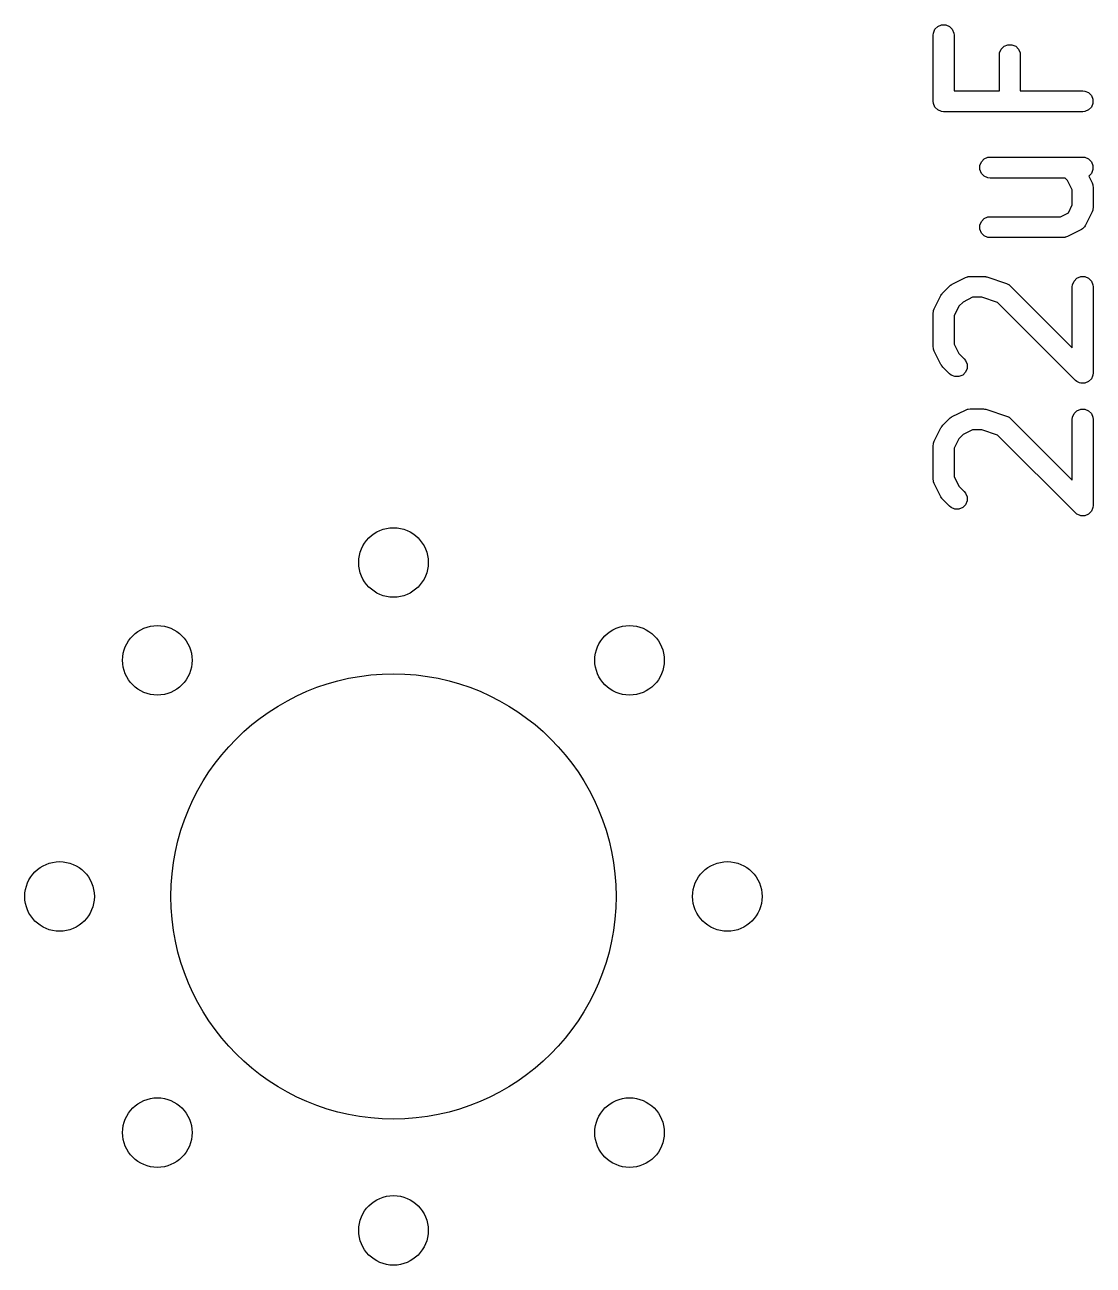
# Model space of a CAD drawing. Extents: x 19.8 to 98.9, y -129.1 to -67.1.
# Drawn here: x 21.35 to 29.03, y -127.15 to -118.24 of the extents above; entities that cross this region are included whole.
import ezdxf

# ---------------------------------------------------------------- set-up
doc = ezdxf.new("R2010")
doc.units = 0
doc.layers.add('BLACK', color=7, linetype='CONTINUOUS')

msp = doc.modelspace()

# ---------------------------------------------------------------- linework, layer by layer
at = {"layer": 'BLACK', "linetype": 'CONTINUOUS'}
for p, q in [((27.88126, -118.294891), (27.892459, -118.267855)), ((27.892459, -118.267855), (27.913151, -118.247163)), ((27.913151, -118.247163), (27.940187, -118.235964)), ((27.940187, -118.235964), (27.969451, -118.235964)), ((27.969451, -118.235964), (27.996487, -118.247163)), ((27.996487, -118.247163), (28.017179, -118.267855)), ((28.017179, -118.267855), (28.028378, -118.294891)), ((27.879819, -118.309523), (27.88126, -118.294891)), ((27.879819, -118.785713), (27.879819, -118.309523)), ((28.028378, -118.294891), (28.029819, -118.309523)), ((28.029819, -118.309523), (28.029819, -118.710713)), ((28.356009, -118.45238), (28.35745, -118.437748)), ((28.356009, -118.710713), (28.356009, -118.45238)), ((28.35745, -118.437748), (28.368649, -118.410712)), ((28.368649, -118.410712), (28.389341, -118.39002)), ((28.389341, -118.39002), (28.416377, -118.378821)), ((28.416377, -118.378821), (28.445641, -118.378821)), ((28.445641, -118.378821), (28.472677, -118.39002)), ((28.472677, -118.39002), (28.493369, -118.410712)), ((28.493369, -118.410712), (28.504568, -118.437748)), ((28.504568, -118.437748), (28.506009, -118.45238)), ((28.506009, -118.45238), (28.506009, -118.710713)), ((28.029819, -118.710713), (28.356009, -118.710713)), ((28.506009, -118.710713), (28.954819, -118.710713)), ((28.954819, -118.710713), (28.969451, -118.712154)), ((28.969451, -118.712154), (28.996487, -118.723353)), ((28.996487, -118.723353), (29.017179, -118.744045)), ((27.88126, -118.800345), (27.879819, -118.785713)), ((27.892459, -118.827381), (27.88126, -118.800345)), ((29.017179, -118.744045), (29.028378, -118.771081)), ((29.028378, -118.800345), (29.017179, -118.827381)), ((29.028378, -118.771081), (29.028378, -118.800345)), ((27.913151, -118.848073), (27.892459, -118.827381)), ((27.940187, -118.859272), (27.913151, -118.848073)), ((27.954819, -118.860713), (27.940187, -118.859272)), ((28.954819, -118.860713), (27.954819, -118.860713)), ((28.969451, -118.859272), (28.954819, -118.860713)), ((28.996487, -118.848073), (28.969451, -118.859272)), ((29.017179, -118.827381), (28.996487, -118.848073)), ((28.214593, -119.247272), (28.225792, -119.220236)), ((28.214593, -119.276536), (28.214593, -119.247272)), ((28.225792, -119.220236), (28.246484, -119.199544)), ((28.246484, -119.199544), (28.27352, -119.188345)), ((28.27352, -119.188345), (28.288152, -119.186904)), ((28.288152, -119.186904), (28.954819, -119.186904)), ((28.954819, -119.186904), (28.969451, -119.188345)), ((28.969451, -119.188345), (28.996487, -119.199544)), ((28.996487, -119.199544), (29.017179, -119.220236)), ((29.017179, -119.220236), (29.028378, -119.247272)), ((29.028378, -119.247272), (29.028378, -119.276536)), ((28.225792, -119.303572), (28.214593, -119.276536)), ((28.246484, -119.324264), (28.225792, -119.303572)), ((28.27352, -119.335463), (28.246484, -119.324264)), ((28.288152, -119.336904), (28.27352, -119.335463)), ((28.828514, -119.336904), (28.288152, -119.336904)), ((28.845561, -119.35395), (28.828514, -119.336904)), ((28.879819, -119.422466), (28.845561, -119.35395)), ((29.017179, -119.303572), (28.997777, -119.322973)), ((28.997777, -119.322973), (29.021901, -119.37122)), ((29.028378, -119.276536), (29.017179, -119.303572)), ((28.879819, -119.529913), (28.879819, -119.422466)), ((29.021901, -119.37122), (29.027156, -119.384951)), ((29.027156, -119.384951), (29.027347, -119.38764)), ((29.027347, -119.38764), (29.028378, -119.390129)), ((29.028378, -119.390129), (29.029819, -119.404761)), ((29.029819, -119.404761), (29.029819, -119.547618)), ((28.851298, -119.586954), (28.879819, -119.529913)), ((28.246484, -119.628115), (28.27352, -119.616916)), ((28.27352, -119.616916), (28.288152, -119.615475)), ((28.288152, -119.615475), (28.794256, -119.615475)), ((28.794256, -119.615475), (28.851298, -119.586954)), ((29.021901, -119.581159), (28.974282, -119.676397)), ((29.027156, -119.567428), (29.021901, -119.581159)), ((29.027347, -119.564738), (29.027156, -119.567428)), ((29.028378, -119.56225), (29.027347, -119.564738)), ((29.029819, -119.547618), (29.028378, -119.56225)), ((28.214593, -119.675843), (28.225792, -119.648807)), ((28.214593, -119.705107), (28.214593, -119.675843)), ((28.225792, -119.732143), (28.214593, -119.705107)), ((28.225792, -119.648807), (28.246484, -119.628115)), ((28.940741, -119.709938), (28.845502, -119.757557)), ((28.943187, -119.708397), (28.940741, -119.709938)), ((28.944342, -119.708013), (28.943187, -119.708397)), ((28.945779, -119.706766), (28.944342, -119.708013)), ((28.953183, -119.702106), (28.945779, -119.706766)), ((28.959342, -119.695003), (28.953183, -119.702106)), ((28.96645, -119.68884), (28.959342, -119.695003)), ((28.971111, -119.681434), (28.96645, -119.68884)), ((28.972357, -119.679998), (28.971111, -119.681434)), ((28.972741, -119.678844), (28.972357, -119.679998)), ((28.974282, -119.676397), (28.972741, -119.678844)), ((28.246484, -119.752835), (28.225792, -119.732143)), ((28.27352, -119.764034), (28.246484, -119.752835)), ((28.288152, -119.765475), (28.27352, -119.764034)), ((28.811961, -119.765475), (28.288152, -119.765475)), ((28.826593, -119.764034), (28.811961, -119.765475)), ((28.829082, -119.763002), (28.826593, -119.764034)), ((28.83177, -119.762812), (28.829082, -119.763002)), ((28.845502, -119.757557), (28.83177, -119.762812)), ((28.016516, -120.099584), (28.111754, -120.051965)), ((28.111754, -120.051965), (28.125485, -120.04671)), ((28.125485, -120.04671), (28.128174, -120.046518)), ((28.128174, -120.046518), (28.130663, -120.045488)), ((28.130663, -120.045488), (28.145295, -120.044047)), ((28.145295, -120.044047), (28.240533, -120.044047)), ((28.240533, -120.044047), (28.247938, -120.044776)), ((28.247938, -120.044776), (28.249913, -120.044636)), ((28.249913, -120.044636), (28.25251, -120.045226)), ((28.25251, -120.045226), (28.255165, -120.045488)), ((28.255165, -120.045488), (28.256996, -120.046246)), ((28.256996, -120.046246), (28.26425, -120.047896)), ((28.26425, -120.047896), (28.407107, -120.095515)), ((28.892459, -120.077379), (28.913151, -120.056687)), ((28.913151, -120.056687), (28.940187, -120.045488)), ((28.940187, -120.045488), (28.969451, -120.045488)), ((28.969451, -120.045488), (28.996487, -120.056687)), ((28.996487, -120.056687), (29.017179, -120.077379)), ((27.949405, -120.161252), (27.997024, -120.113633)), ((27.997024, -120.113633), (28.002773, -120.108914)), ((28.002773, -120.108914), (28.004073, -120.107416)), ((28.004073, -120.107416), (28.006332, -120.105994)), ((28.006332, -120.105994), (28.008389, -120.104306)), ((28.008389, -120.104306), (28.010216, -120.103548)), ((28.010216, -120.103548), (28.016516, -120.099584)), ((28.407107, -120.095515), (28.420532, -120.101509)), ((28.420532, -120.101509), (28.422567, -120.103274)), ((28.422567, -120.103274), (28.425058, -120.104306)), ((28.425058, -120.104306), (28.436423, -120.113633)), ((28.436423, -120.113633), (28.879819, -120.557028)), ((28.879819, -120.119047), (28.88126, -120.104415)), ((28.879819, -120.557028), (28.879819, -120.119047)), ((28.88126, -120.104415), (28.892459, -120.077379)), ((29.017179, -120.077379), (29.028378, -120.104415)), ((29.028378, -120.104415), (29.029819, -120.119047)), ((29.029819, -120.119047), (29.029819, -120.738094)), ((27.887737, -120.275982), (27.935356, -120.180744)), ((27.935356, -120.180744), (27.93932, -120.174444)), ((27.93932, -120.174444), (27.940078, -120.172617)), ((27.940078, -120.172617), (27.941766, -120.17056)), ((27.941766, -120.17056), (27.943188, -120.168301)), ((27.943188, -120.168301), (27.944686, -120.167001)), ((27.944686, -120.167001), (27.949405, -120.161252)), ((28.094484, -120.228305), (28.064077, -120.258712)), ((28.163, -120.194047), (28.094484, -120.228305)), ((28.228363, -120.194047), (28.163, -120.194047)), ((28.342876, -120.232218), (28.228363, -120.194047)), ((28.901786, -120.791127), (28.342876, -120.232218)), ((27.879819, -120.309523), (27.88126, -120.294891)), ((27.879819, -120.547618), (27.879819, -120.309523)), ((27.88126, -120.294891), (27.882291, -120.292401)), ((27.882291, -120.292401), (27.882482, -120.289714)), ((27.882482, -120.289714), (27.887737, -120.275982)), ((28.064077, -120.258712), (28.029819, -120.327228)), ((28.029819, -120.327228), (28.029819, -120.529913)), ((27.88126, -120.56225), (27.879819, -120.547618)), ((27.882291, -120.564739), (27.88126, -120.56225)), ((27.882482, -120.567427), (27.882291, -120.564739)), ((27.887737, -120.581159), (27.882482, -120.567427)), ((27.935356, -120.676397), (27.887737, -120.581159)), ((28.029819, -120.529913), (28.064077, -120.598429)), ((28.064077, -120.598429), (28.10309, -120.637442)), ((27.93932, -120.682696), (27.935356, -120.676397)), ((27.940078, -120.684524), (27.93932, -120.682696)), ((27.941766, -120.68658), (27.940078, -120.684524)), ((27.943188, -120.68884), (27.941766, -120.68658)), ((27.944686, -120.690139), (27.943188, -120.68884)), ((27.949405, -120.695889), (27.944686, -120.690139)), ((27.997024, -120.743508), (27.949405, -120.695889)), ((28.10309, -120.637442), (28.112417, -120.648807)), ((28.112417, -120.648807), (28.123616, -120.675843)), ((28.123616, -120.675843), (28.123616, -120.705106)), ((28.008389, -120.752835), (27.997024, -120.743508)), ((28.035425, -120.764034), (28.008389, -120.752835)), ((28.064688, -120.764034), (28.035425, -120.764034)), ((28.091724, -120.752835), (28.064688, -120.764034)), ((28.112417, -120.732142), (28.091724, -120.752835)), ((28.123616, -120.705106), (28.112417, -120.732142)), ((29.01718, -120.779762), (28.996487, -120.800454)), ((29.025098, -120.760644), (29.01718, -120.779762)), ((29.028378, -120.752726), (29.025098, -120.760644)), ((29.029819, -120.738094), (29.028378, -120.752726)), ((28.913151, -120.800455), (28.901786, -120.791127)), ((28.932268, -120.808373), (28.913151, -120.800455)), ((28.940187, -120.811653), (28.932268, -120.808373)), ((28.940188, -120.811653), (28.940187, -120.811653)), ((28.969451, -120.811653), (28.940188, -120.811653)), ((28.996487, -120.800454), (28.969451, -120.811653)), ((28.010216, -121.055929), (28.016516, -121.051965)), ((28.016516, -121.051965), (28.111754, -121.004346)), ((28.111754, -121.004346), (28.125485, -120.999091)), ((28.125485, -120.999091), (28.128174, -120.998899)), ((28.128174, -120.998899), (28.130663, -120.997869)), ((28.130663, -120.997869), (28.145295, -120.996428)), ((28.145295, -120.996428), (28.240533, -120.996428)), ((28.240533, -120.996428), (28.247938, -120.997157)), ((28.247938, -120.997157), (28.249913, -120.997017)), ((28.249913, -120.997017), (28.25251, -120.997607)), ((28.25251, -120.997607), (28.255165, -120.997869)), ((28.255165, -120.997869), (28.256996, -120.998627)), ((28.256996, -120.998627), (28.26425, -121.000277)), ((28.26425, -121.000277), (28.407107, -121.047896)), ((28.407107, -121.047896), (28.420532, -121.05389)), ((28.88126, -121.056796), (28.892459, -121.02976)), ((28.892459, -121.02976), (28.913151, -121.009068)), ((28.913151, -121.009068), (28.940187, -120.997869)), ((28.940187, -120.997869), (28.969451, -120.997869)), ((28.969451, -120.997869), (28.996487, -121.009068)), ((28.996487, -121.009068), (29.017179, -121.02976)), ((29.017179, -121.02976), (29.028378, -121.056796)), ((27.887737, -121.228363), (27.935356, -121.133125)), ((27.935356, -121.133125), (27.93932, -121.126825)), ((27.93932, -121.126825), (27.940078, -121.124998)), ((27.940078, -121.124998), (27.941766, -121.122941)), ((27.941766, -121.122941), (27.943188, -121.120682)), ((27.943188, -121.120682), (27.944686, -121.119382)), ((27.944686, -121.119382), (27.949405, -121.113633)), ((27.949405, -121.113633), (27.997024, -121.066014)), ((27.997024, -121.066014), (28.002773, -121.061295)), ((28.002773, -121.061295), (28.004073, -121.059797)), ((28.004073, -121.059797), (28.006332, -121.058375)), ((28.006332, -121.058375), (28.008389, -121.056687)), ((28.008389, -121.056687), (28.010216, -121.055929)), ((28.420532, -121.05389), (28.422567, -121.055655)), ((28.422567, -121.055655), (28.425058, -121.056687)), ((28.425058, -121.056687), (28.436423, -121.066014)), ((28.436423, -121.066014), (28.879819, -121.509409)), ((28.879819, -121.071428), (28.88126, -121.056796)), ((28.879819, -121.509409), (28.879819, -121.071428)), ((29.028378, -121.056796), (29.029819, -121.071428)), ((29.029819, -121.071428), (29.029819, -121.690475)), ((27.882482, -121.242095), (27.887737, -121.228363)), ((28.064077, -121.211093), (28.029819, -121.279609)), ((28.094484, -121.180686), (28.064077, -121.211093)), ((28.163, -121.146428), (28.094484, -121.180686)), ((28.228363, -121.146428), (28.163, -121.146428)), ((28.342876, -121.184599), (28.228363, -121.146428)), ((28.901786, -121.743508), (28.342876, -121.184599)), ((27.879819, -121.261904), (27.88126, -121.247272)), ((27.879819, -121.499999), (27.879819, -121.261904)), ((27.88126, -121.247272), (27.882291, -121.244782)), ((27.882291, -121.244782), (27.882482, -121.242095)), ((28.029819, -121.279609), (28.029819, -121.482294)), ((28.029819, -121.482294), (28.064077, -121.55081)), ((27.88126, -121.514631), (27.879819, -121.499999)), ((27.882291, -121.51712), (27.88126, -121.514631)), ((27.882482, -121.519808), (27.882291, -121.51712)), ((27.887737, -121.53354), (27.882482, -121.519808)), ((27.935356, -121.628778), (27.887737, -121.53354)), ((28.064077, -121.55081), (28.10309, -121.589823)), ((27.93932, -121.635077), (27.935356, -121.628778)), ((27.940078, -121.636905), (27.93932, -121.635077)), ((27.941766, -121.638961), (27.940078, -121.636905)), ((27.943188, -121.641221), (27.941766, -121.638961)), ((27.944686, -121.64252), (27.943188, -121.641221)), ((27.949405, -121.64827), (27.944686, -121.64252)), ((27.997024, -121.695889), (27.949405, -121.64827)), ((28.10309, -121.589823), (28.112417, -121.601188)), ((28.112417, -121.601188), (28.123616, -121.628224)), ((28.123616, -121.657487), (28.112417, -121.684523)), ((28.123616, -121.628224), (28.123616, -121.657487)), ((28.008389, -121.705216), (27.997024, -121.695889)), ((28.035425, -121.716415), (28.008389, -121.705216)), ((28.064688, -121.716415), (28.035425, -121.716415)), ((28.091724, -121.705216), (28.064688, -121.716415)), ((28.112417, -121.684523), (28.091724, -121.705216)), ((28.913151, -121.752836), (28.901786, -121.743508)), ((28.932268, -121.760754), (28.913151, -121.752836)), ((28.940187, -121.764034), (28.932268, -121.760754)), ((28.940188, -121.764034), (28.940187, -121.764034)), ((28.969451, -121.764034), (28.940188, -121.764034)), ((28.996487, -121.752835), (28.969451, -121.764034)), ((29.01718, -121.732143), (28.996487, -121.752835)), ((29.025098, -121.713025), (29.01718, -121.732143)), ((29.028378, -121.705107), (29.025098, -121.713025)), ((29.029819, -121.690475), (29.028378, -121.705107))]:
    msp.add_line(p, q, dxfattribs=at)
at = {"layer": 'BLACK'}
for centre, radius in [((24, -122.1), 0.25), ((24, -122.1), 0.25), ((22.302944, -122.802944), 0.25), ((22.302944, -122.802944), 0.25), ((25.697056, -122.802944), 0.25), ((25.697056, -122.802944), 0.25), ((24, -124.5), 1.6), ((24, -124.5), 1.6), ((21.6, -124.5), 0.25), ((21.6, -124.5), 0.25), ((26.4, -124.5), 0.25), ((26.4, -124.5), 0.25), ((22.302944, -126.197056), 0.25), ((22.302944, -126.197056), 0.25), ((25.697056, -126.197056), 0.25), ((25.697056, -126.197056), 0.25), ((24, -126.9), 0.25), ((24, -126.9), 0.25)]:
    msp.add_circle(centre, radius, dxfattribs=at)

doc.saveas('drawing.dxf')
